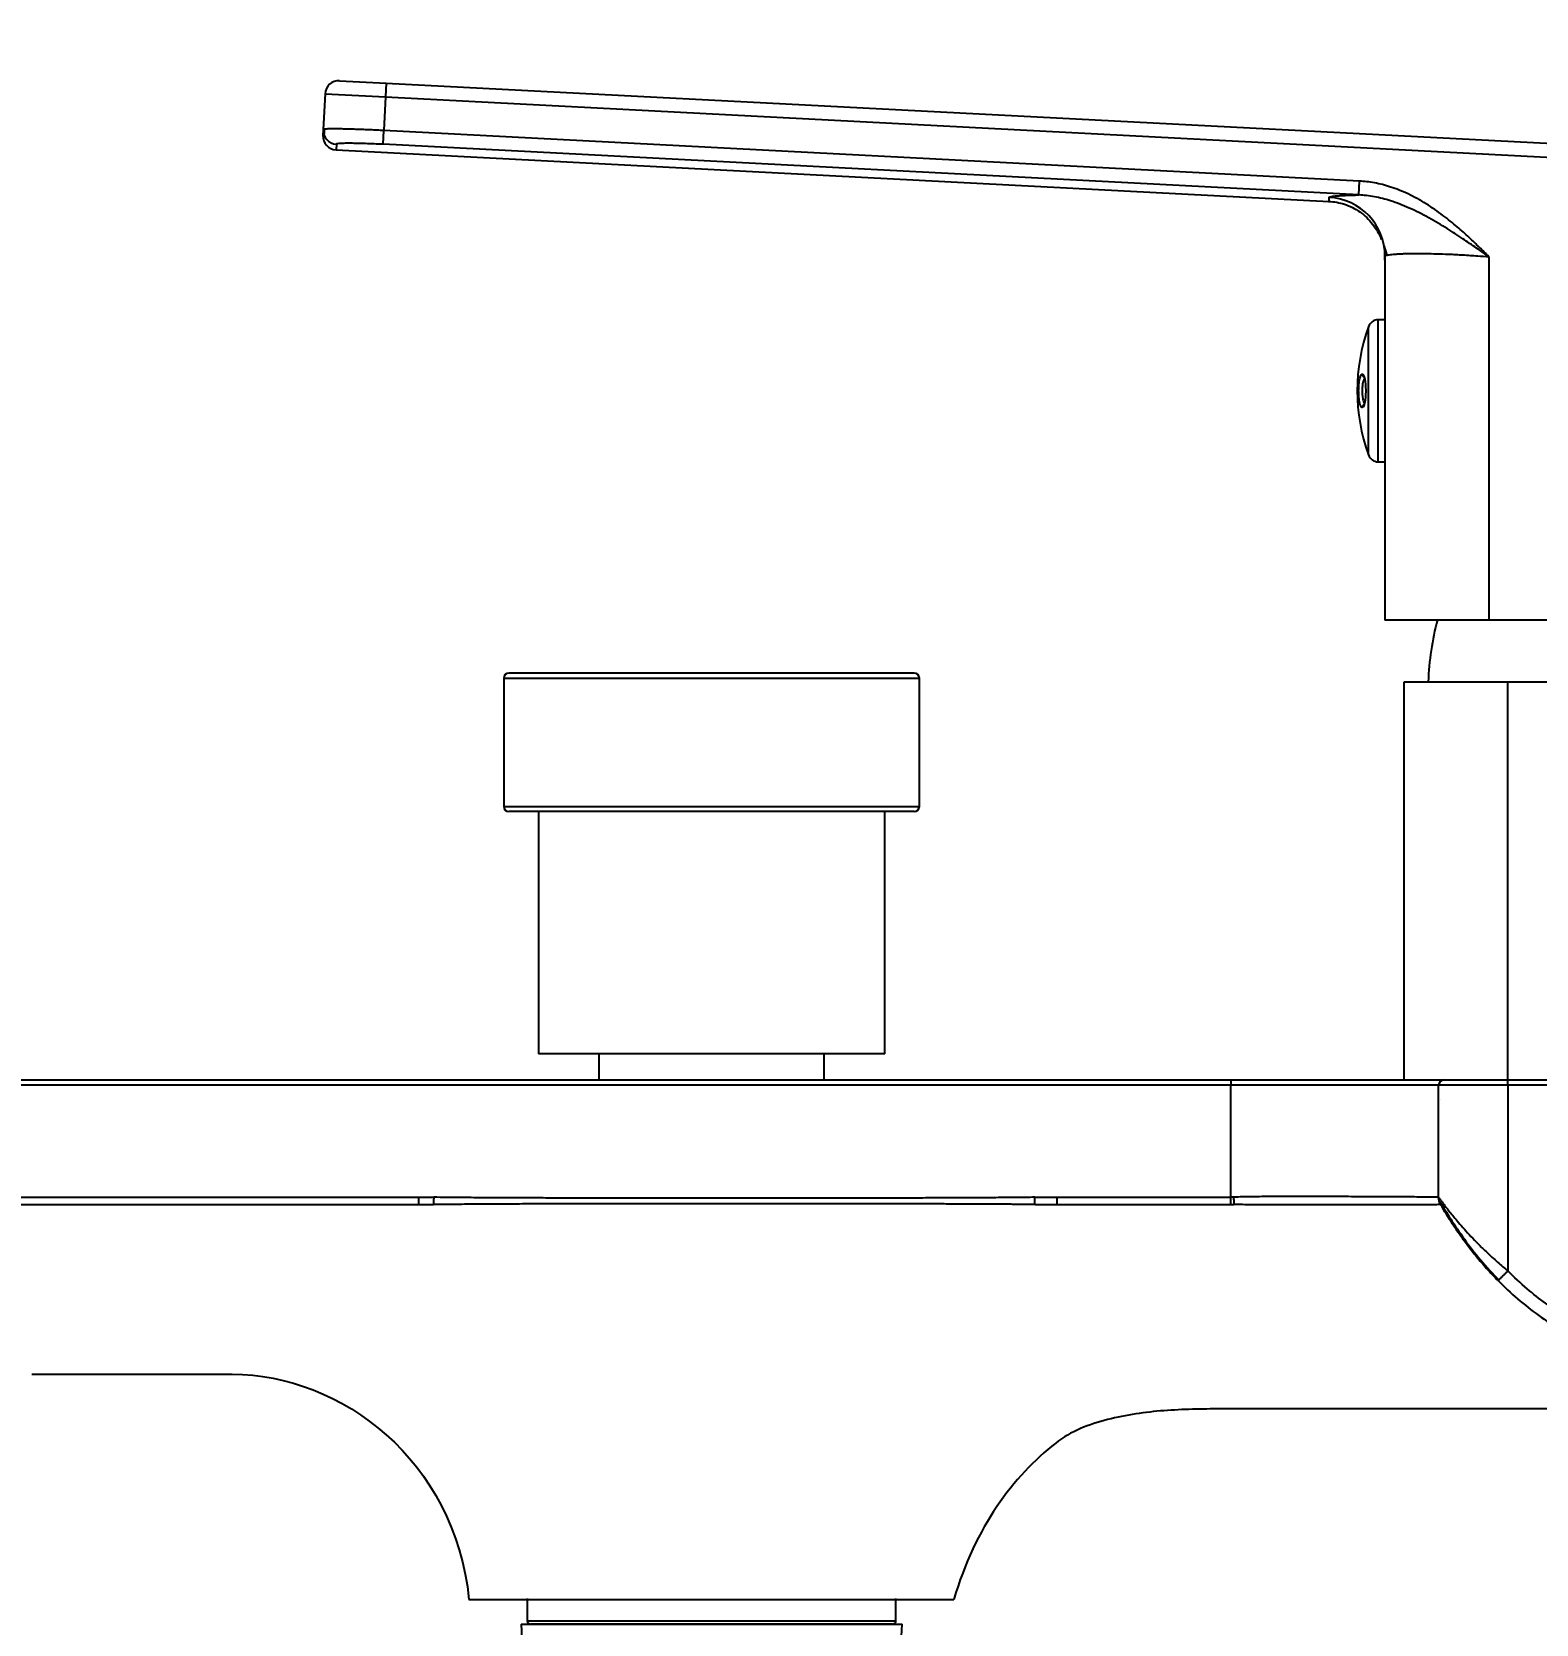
# Model space of a CAD drawing. Extents: x 1777 to 3131, y 3495 to 4487.
# Drawn here: x 2580.2 to 2667, y 3721.8 to 3813.8 of the extents above; entities that cross this region are included whole.
import ezdxf

# ---------------------------------------------------------------- set-up
doc = ezdxf.new("R2010")
doc.units = 0
doc.header["$LTSCALE"] = 30
doc.header["$MEASUREMENT"] = 0
doc.header["$PDMODE"] = 3
doc.header["$PDSIZE"] = -10
doc.layers.get('0').update_dxf_attribs({"linetype": 'CONTINUOUS'})
doc.layers.get('DEFPOINTS').update_dxf_attribs({"linetype": 'CONTINUOUS'})
doc.layers.add('\\M+5B3DF\\M+5B4E7\\M+5CFDF', color=3, linetype='CONTINUOUS', lineweight=9)
doc.styles.add('Daelim Dimension', font='NanumGothic.ttf')
doc.dimstyles.new('DEFAULT', dxfattribs={"dimscale": 2, "dimtxt": 2, "dimasz": 2, "dimexe": 0, "dimexo": 2, "dimgap": 1, "dimtad": 1, "dimdec": 1, "dimzin": 9, "dimdsep": 46, "dimtxsty": 'Daelim Dimension', "dimcen": 0.5, "dimclrd": 252, "dimclre": 252, "dimclrt": 3, "dimadec": 1, "dimazin": 0, "dimtfac": 1, "dimtdec": 1, "dimtix": 1, "dimtmove": 0, "dimatfit": 3, "dimfxl": 0, "dimtolj": 1, "dimtzin": 1, "dimlwd": 9, "dimlwe": 9, "dimarcsym": 0})

# ---------------------------------------------------------------- blocks, each defined once
blk = doc.blocks.new('*D32')
at = {"color": 5, "lineweight": 9, "ltscale": 0.5}
for p, q in [((2681.455, 3888.893), (2447.376, 3888.893)), ((2449.376, 3619.835), (2449.376, 3884.893)), ((2563.64, 3615.835), (2447.376, 3615.835))]:
    blk.add_line(p, q, dxfattribs=at)
at = {"color": 5, "ltscale": 0.5}
for points in [[(2448.709, 3884.893), (2450.042, 3884.893), (2449.376, 3888.893)], [(2448.709, 3619.835), (2450.042, 3619.835), (2449.376, 3615.835)]]:
    blk.add_solid(points, dxfattribs=at)
at = {"layer": 'DEFPOINTS', "color": 0, "ltscale": 0.5}
for p in [(2449.376, 3888.893), (2685.455, 3888.893, 0), (2567.64, 3615.835)]:
    blk.add_point(p, dxfattribs=at)
at = {"color": 7, "ltscale": 0.5, "insert": (2441.932, 3752.364), "char_height": 10, "attachment_point": 5, "rotation": 90, "style": 'Daelim Dimension'}
blk.add_mtext('\\A1;1650', dxfattribs=at)
blk = doc.blocks.new('*D30')
at = {"color": 5, "lineweight": 9, "ltscale": 0.5}
for p, q in [((2561.192, 3730.027), (2561.192, 3619.458)), ((2757.003, 3647.191), (2757.003, 3619.458)), ((2565.192, 3621.458), (2753.003, 3621.458))]:
    blk.add_line(p, q, dxfattribs=at)
at = {"color": 5, "ltscale": 0.5}
for points in [[(2565.192, 3622.125), (2565.192, 3620.791), (2561.192, 3621.458)], [(2753.003, 3622.125), (2753.003, 3620.791), (2757.003, 3621.458)]]:
    blk.add_solid(points, dxfattribs=at)
at = {"layer": 'DEFPOINTS', "color": 0, "ltscale": 0.5}
for p in [(2561.192, 3734.027), (2757.003, 3651.191), (2757.003, 3621.458)]:
    blk.add_point(p, dxfattribs=at)
at = {"color": 7, "ltscale": 0.5, "insert": (2659.097, 3629.159), "char_height": 10, "attachment_point": 5, "style": 'Daelim Dimension'}
blk.add_mtext('\\A1;192.5', dxfattribs=at)

msp = doc.modelspace()

# ---------------------------------------------------------------- linework, layer by layer
at = {"layer": '\\M+5B3DF\\M+5B4E7\\M+5CFDF', "color": 0, "lineweight": -3}
for p, q in [((2597.936, 3810.943), (2600.632, 3810.803)), ((2597.095, 3810.185), (2596.988, 3808.122)), ((2597.095, 3810.185), (2600.59, 3810.004)), ((2600.59, 3810.004), (2600.49, 3808.066)), ((2600.632, 3810.803), (2600.59, 3810.004)), ((2600.59, 3810.004), (2691.402, 3805.294)), ((2600.632, 3810.803), (2691.443, 3806.093)), ((2596.988, 3808.122), (2596.971, 3807.788)), ((2597.746, 3807.282), (2597.728, 3806.948)), ((2600.449, 3807.269), (2600.49, 3808.066)), ((2656.792, 3804.346), (2600.449, 3807.269)), ((2656.833, 3805.144), (2600.49, 3808.066)), ((2597.728, 3806.948), (2655.078, 3803.974)), ((2656.792, 3804.346), (2656.833, 3805.144)), ((2658.302, 3800.811), (2658.302, 3779.784)), ((2664.302, 3800.78), (2664.302, 3779.784)), ((2657.914, 3788.933), (2657.914, 3797.133)), ((2658.302, 3797.133), (2657.914, 3797.133)), ((2657.35, 3789.329), (2657.35, 3796.737)), ((2657.914, 3788.933), (2658.302, 3788.933)), ((2664.302, 3779.784), (2658.302, 3779.784)), ((2679.302, 3779.784), (2664.302, 3779.784)), ((2607.412, 3776.434), (2619.412, 3776.434)), ((2607.412, 3776.434), (2607.412, 3769.034)), ((2619.412, 3776.734), (2607.712, 3776.734)), ((2631.112, 3776.734), (2619.412, 3776.734)), ((2619.412, 3776.434), (2631.412, 3776.434)), ((2631.412, 3769.034), (2631.412, 3776.434)), ((2659.402, 3776.234), (2665.402, 3776.234)), ((2659.402, 3753.234), (2659.402, 3776.234)), ((2665.402, 3753.234), (2665.402, 3776.234)), ((2665.402, 3776.234), (2691.402, 3776.234)), ((2607.412, 3769.034), (2631.412, 3769.034)), ((2631.112, 3768.734), (2607.712, 3768.734)), ((2609.412, 3768.734), (2609.412, 3754.734)), ((2629.412, 3754.734), (2629.412, 3768.734)), ((2629.412, 3754.734), (2609.412, 3754.734)), ((2612.912, 3754.734), (2612.912, 3753.234)), ((2625.912, 3753.234), (2625.912, 3754.734)), ((2545.402, 3753.234), (2649.402, 3753.234)), ((2649.402, 3752.934), (2545.402, 3752.934)), ((2661.402, 3746.45), (2661.402, 3752.934)), ((2665.402, 3752.934), (2661.402, 3752.934)), ((2661.702, 3753.234), (2665.402, 3753.234)), ((2665.402, 3753.234), (2693.402, 3753.234)), ((2665.402, 3752.934), (2665.402, 3753.234)), ((2693.402, 3752.934), (2665.402, 3752.934)), ((2665.402, 3752.934), (2665.402, 3742.206)), ((2661.504, 3752.118), (2661.509, 3752.12)), ((2573.844, 3746.465), (2602.5, 3746.465)), ((2602.5, 3746.035), (2602.5, 3746.465)), ((2639.35, 3746.465), (2649.402, 3746.465)), ((2649.402, 3746.035), (2649.402, 3746.465)), ((2661.512, 3746.045), (2661.512, 3746.045)), ((2580.161, 3736.234), (2591.736, 3736.234)), ((2608.762, 3723.282), (2608.762, 3722.004)), ((2630.062, 3722.004), (2630.062, 3723.282)), ((2608.412, 3721.804), (2609.732, 3696.604)), ((2608.412, 3721.804), (2630.412, 3721.804)), ((2608.762, 3722.004), (2630.062, 3722.004)), ((2629.862, 3721.804), (2608.962, 3721.804)), ((2629.091, 3696.604), (2630.412, 3721.804))]:
    msp.add_line(p, q, dxfattribs=at)
for centre, radius, start, end in [((2597.894, 3810.144, 0), 0.8, 87.03116, 177.03116), ((2597.77, 3807.747, 0), 0.8, 177.03116, 267.03116), ((2657.914, 3796.533, 0), 0.6, 90, 160.14751), ((2667.608, 3793.033, 0), 10.906, 160.14751, 199.85249), ((2657.914, 3789.533, 0), 0.6, 199.85249, 270), ((2677.485, 3775.617, 0), 16.695, 165.44567, 177.87892), ((2607.712, 3776.434, 0), 0.3, 90, 180), ((2631.112, 3776.434, 0), 0.3, 0, 90), ((2607.712, 3769.034, 0), 0.3, 180, 270), ((2631.112, 3769.034, 0), 0.3, 270, 0), ((2661.702, 3752.934, 0), 0.3, 90, 180), ((2608.962, 3722.004, 0), 0.2, 180, 270), ((2629.862, 3722.004, 0), 0.2, 270, 0)]:
    msp.add_arc(centre, radius, start, end, dxfattribs=at)
at = {"layer": '\\M+5B3DF\\M+5B4E7\\M+5CFDF', "color": 0, "lineweight": -3, "extrusion": (0, 0, -1)}
msp.add_arc((-2662.202, 3746.45, 0), 0.8, 329.56374, 0, dxfattribs=at)
at = {"layer": '\\M+5B3DF\\M+5B4E7\\M+5CFDF', "color": 0, "lineweight": -3}
for centre, major_axis, ratio, start_param, end_param in [((2597.787, 3808.08), (0.799, -0.041), 0.999079, 3.141593, 4.712389), ((2654.902, 3800.811), (-3.4, 0), 0.999364, 3.141593, 4.660608), ((2657.202, 3793.979), (0.074, 0.186), 0.973933, 1.853812, 3.008708), ((2657.202, 3792.087), (-0.074, 0.186), 0.973933, 0.142275, 1.28778)]:
    msp.add_ellipse(centre, major_axis=major_axis, ratio=ratio, start_param=start_param, end_param=end_param, dxfattribs=at)
for points, degree, knots in [([(2597.05, 3808.141), (2597.033, 3808.139), (2597, 3808.133), (2596.993, 3808.126), (2596.988, 3808.122)], 3, [0, 0, 0, 0, 0.406559, 1, 1, 1, 1]), ([(2600.49, 3808.066), (2600.427, 3808.07), (2600.3, 3808.076), (2600.109, 3808.085), (2599.917, 3808.094), (2599.723, 3808.103), (2599.53, 3808.111), (2599.337, 3808.119), (2599.145, 3808.126), (2598.956, 3808.132), (2598.769, 3808.138), (2598.587, 3808.144), (2598.409, 3808.148), (2598.237, 3808.152), (2598.124, 3808.154), (2598.057, 3808.155), (2598.026, 3808.156), (2597.975, 3808.156), (2597.905, 3808.157), (2597.819, 3808.158), (2597.719, 3808.159), (2597.607, 3808.159), (2597.489, 3808.159), (2597.369, 3808.157), (2597.253, 3808.155), (2597.148, 3808.15), (2597.085, 3808.145), (2597.056, 3808.142), (2597.05, 3808.141)], 3, [0, 0, 0, 0, 0.039002, 0.078596, 0.118762, 0.159484, 0.200753, 0.242576, 0.284956, 0.3279, 0.371405, 0.415471, 0.460094, 0.505276, 0.551015, 0.55404, 0.563024, 0.577968, 0.598871, 0.625731, 0.65855, 0.697325, 0.742059, 0.792749, 0.84939, 0.911986, 0.980555, 1, 1, 1, 1]), ([(2655.05, 3803.975), (2655.367, 3803.96), (2655.993, 3803.846), (2656.887, 3803.402), (2657.631, 3802.691), (2657.958, 3802.103), (2658.083, 3801.779)], 3, [0, 0, 0, 0, 0.234343, 0.485801, 0.744818, 1, 1, 1, 1]), ([(2655.078, 3803.974), (2655.078, 3803.974), (2655.078, 3804), (2655.078, 3804.103), (2655.078, 3804.204)], 3, [0, 0, 0, 0, 0.335008, 1, 1, 1, 1]), ([(2664.302, 3800.78), (2664.199, 3800.852), (2663.961, 3801.019), (2663.461, 3801.368), (2662.763, 3801.842), (2661.854, 3802.433), (2661.01, 3802.935), (2660.276, 3803.323), (2659.714, 3803.59), (2659.164, 3803.819), (2658.645, 3804.001), (2658.155, 3804.141), (2657.695, 3804.243), (2657.241, 3804.316), (2656.94, 3804.336), (2656.792, 3804.346)], 3, [0, 0, 0, 0, 0.044561, 0.103193, 0.216136, 0.343896, 0.488623, 0.566112, 0.639807, 0.710645, 0.778916, 0.836206, 0.892335, 0.947031, 1, 1, 1, 1]), ([(2658.302, 3800.811), (2658.302, 3800.819), (2658.313, 3800.836), (2658.367, 3800.86), (2658.468, 3800.884), (2658.606, 3800.905), (2658.782, 3800.923), (2658.994, 3800.938), (2659.24, 3800.951), (2659.521, 3800.96), (2659.846, 3800.965), (2660.236, 3800.967), (2660.71, 3800.963), (2661.291, 3800.95), (2661.991, 3800.926), (2662.794, 3800.886), (2663.581, 3800.836), (2664.088, 3800.797), (2664.302, 3800.78)], 3, [0, 0, 0, 0, 0.044086, 0.099575, 0.153175, 0.205636, 0.257675, 0.309769, 0.361785, 0.41292, 0.465697, 0.524039, 0.589211, 0.66215, 0.74563, 0.838299, 0.931584, 1, 1, 1, 1]), ([(2658.302, 3800.578), (2658.302, 3800.578), (2658.302, 3800.605), (2658.302, 3800.708), (2658.302, 3800.811)], 3, [0, 0, 0, 0, 0.336245, 1, 1, 1, 1]), ([(2657.007, 3792.069), (2657, 3792.067), (2656.985, 3792.063), (2656.963, 3792.07), (2656.943, 3792.085), (2656.925, 3792.109), (2656.907, 3792.139), (2656.891, 3792.176), (2656.876, 3792.218), (2656.863, 3792.265), (2656.843, 3792.343), (2656.82, 3792.463), (2656.799, 3792.64), (2656.785, 3792.831), (2656.781, 3793.034), (2656.785, 3793.236), (2656.799, 3793.427), (2656.82, 3793.603), (2656.848, 3793.751), (2656.883, 3793.873), (2656.922, 3793.955), (2656.964, 3794.003), (2656.993, 3793.999), (2657.007, 3793.997)], 3, [0, 0, 0, 0, 0.033595, 0.065121, 0.094881, 0.12316, 0.150219, 0.176294, 0.201594, 0.226297, 0.250551, 0.315577, 0.375675, 0.438608, 0.500575, 0.562432, 0.625439, 0.685369, 0.750345, 0.80956, 0.875253, 0.935279, 1, 1, 1, 1]), ([(2657.149, 3793.771), (2657.144, 3793.768), (2657.132, 3793.758), (2657.115, 3793.738), (2657.098, 3793.711), (2657.082, 3793.682), (2657.069, 3793.652), (2657.058, 3793.621), (2657.036, 3793.554), (2657.009, 3793.432), (2656.986, 3793.238), (2656.977, 3793.004), (2656.992, 3792.737), (2657.034, 3792.498), (2657.093, 3792.35), (2657.133, 3792.303), (2657.153, 3792.292)], 3, [0, 0, 0, 0, 0.028757, 0.064607, 0.09759, 0.127704, 0.154952, 0.179337, 0.200859, 0.304226, 0.402767, 0.49691, 0.632425, 0.776606, 0.895029, 1, 1, 1, 1]), ([(2657.007, 3793.997), (2657.014, 3793.993), (2657.028, 3793.986), (2657.049, 3793.962), (2657.069, 3793.928), (2657.088, 3793.883), (2657.106, 3793.828), (2657.123, 3793.762), (2657.151, 3793.628), (2657.181, 3793.389), (2657.194, 3793.033), (2657.181, 3792.675), (2657.148, 3792.415), (2657.111, 3792.251), (2657.079, 3792.156), (2657.044, 3792.092), (2657.02, 3792.077), (2657.007, 3792.069)], 3, [0, 0, 0, 0, 0.035261, 0.070218, 0.10517, 0.140429, 0.176302, 0.213083, 0.251047, 0.37531, 0.500394, 0.625141, 0.749616, 0.81499, 0.877448, 0.93857, 1, 1, 1, 1]), ([(2649.402, 3753.234), (2649.402, 3753.234), (2649.402, 3753.227), (2649.402, 3753.197), (2649.402, 3753.174), (2649.402, 3753.119), (2649.402, 3753.085), (2649.402, 3753.013), (2649.402, 3752.974), (2649.402, 3752.934)], 3, [0, 0, 0, 0, 0.25, 0.25, 0.5, 0.5, 0.75, 0.75, 1, 1, 1, 1]), ([(2649.402, 3753.234), (2650.214, 3753.234), (2651.015, 3753.234), (2652.202, 3753.234), (2652.597, 3753.234), (2653.369, 3753.234), (2653.747, 3753.234), (2654.856, 3753.234), (2655.563, 3753.234), (2656.912, 3753.234), (2657.533, 3753.234), (2658.382, 3753.234), (2658.651, 3753.234), (2659.163, 3753.234), (2659.406, 3753.234), (2660.077, 3753.234), (2660.455, 3753.234), (2661.07, 3753.234), (2661.307, 3753.234), (2661.621, 3753.234), (2661.701, 3753.234), (2661.702, 3753.234)], 3, [0, 0, 0, 0, 0.125, 0.125, 0.1875, 0.1875, 0.25, 0.25, 0.375, 0.375, 0.5, 0.5, 0.5625, 0.5625, 0.625, 0.625, 0.75, 0.75, 0.875, 0.875, 1, 1, 1, 1]), ([(2661.402, 3752.934), (2661.401, 3752.934), (2661.381, 3752.934), (2661.304, 3752.934), (2661.246, 3752.934), (2661.093, 3752.933), (2660.998, 3752.933), (2660.869, 3752.933), (2660.854, 3752.933), (2660.825, 3752.933), (2660.779, 3752.933), (2660.667, 3752.933), (2660.561, 3752.933), (2660.336, 3752.932), (2660.002, 3752.932), (2659.6, 3752.932), (2659.273, 3752.932), (2659.159, 3752.932), (2658.982, 3752.932), (2658.923, 3752.932), (2658.801, 3752.932), (2658.74, 3752.932), (2658.428, 3752.932), (2658.166, 3752.932), (2657.614, 3752.933), (2657.325, 3752.933), (2656.871, 3752.933), (2656.717, 3752.933), (2656.48, 3752.933), (2656.36, 3752.933), (2656.239, 3752.933), (2656.157, 3752.933), (2656.116, 3752.933), (2655.747, 3752.934), (2655.41, 3752.934), (2654.721, 3752.934), (2654.368, 3752.934), (2653.647, 3752.934), (2653.279, 3752.934), (2652.808, 3752.934), (2652.714, 3752.934), (2652.523, 3752.934), (2652.428, 3752.934), (2652.236, 3752.934), (2652.14, 3752.934), (2651.947, 3752.934), (2651.85, 3752.934), (2651.365, 3752.934), (2650.975, 3752.934), (2650.191, 3752.934), (2649.798, 3752.934), (2649.402, 3752.934)], 3, [0, 0, 0, 0, 0.0625, 0.0625, 0.125, 0.125, 0.1875, 0.1875, 0.195312, 0.195312, 0.203125, 0.21875, 0.25, 0.25, 0.3125, 0.375, 0.375, 0.40625, 0.40625, 0.421875, 0.421875, 0.4375, 0.4375, 0.5, 0.5, 0.5625, 0.5625, 0.59375, 0.59375, 0.609375, 0.617187, 0.617187, 0.625, 0.625, 0.6875, 0.6875, 0.75, 0.75, 0.8125, 0.8125, 0.828125, 0.828125, 0.84375, 0.84375, 0.859375, 0.859375, 0.875, 0.875, 0.9375, 0.9375, 1, 1, 1, 1]), ([(2661.402, 3746.451), (2661.4, 3746.453), (2661.384, 3746.457), (2661.309, 3746.463), (2661.163, 3746.467), (2660.921, 3746.47), (2660.547, 3746.472), (2659.999, 3746.474), (2659.246, 3746.477), (2658.29, 3746.481), (2657.16, 3746.488), (2655.896, 3746.496), (2654.545, 3746.504), (2653.171, 3746.506), (2651.853, 3746.501), (2650.656, 3746.489), (2649.905, 3746.475), (2649.561, 3746.467)], 3, [0, 0, 0, 0, 0.039125, 0.082544, 0.131014, 0.185305, 0.246565, 0.316068, 0.393719, 0.475776, 0.559068, 0.642575, 0.725865, 0.805764, 0.879251, 0.944574, 1, 1, 1, 1]), ([(2602.5, 3746.465), (2602.723, 3746.463), (2602.968, 3746.464), (2603.21, 3746.464), (2603.369, 3746.459)], 2, [0, 0, 0, 0.5, 0.5, 1, 1, 1]), ([(2602.5, 3746.034), (2602.525, 3746.034), (2602.581, 3746.037), (2602.665, 3746.036), (2602.758, 3746.037), (2602.853, 3746.038), (2602.945, 3746.038), (2603.03, 3746.038), (2603.109, 3746.038), (2603.181, 3746.038), (2603.245, 3746.039), (2603.308, 3746.038), (2603.338, 3746.04), (2603.357, 3746.04), (2603.358, 3746.04)], 3, [0, 0, 0, 0, 0.085543, 0.18742, 0.297341, 0.409188, 0.516838, 0.615957, 0.706552, 0.78925, 0.864654, 0.933351, 0.995294, 1, 1, 1, 1]), ([(2603.369, 3746.459), (2603.369, 3746.455), (2603.369, 3746.446), (2603.368, 3746.43), (2603.367, 3746.411), (2603.367, 3746.39), (2603.366, 3746.365), (2603.365, 3746.338), (2603.364, 3746.307), (2603.362, 3746.274), (2603.361, 3746.242), (2603.36, 3746.213), (2603.359, 3746.186), (2603.359, 3746.16), (2603.358, 3746.134), (2603.358, 3746.109), (2603.358, 3746.085), (2603.358, 3746.061), (2603.358, 3746.046), (2603.358, 3746.038)], 3, [0, 0, 0, 0, 0.02851, 0.063756, 0.105783, 0.154631, 0.21034, 0.272937, 0.342435, 0.418823, 0.50206, 0.565662, 0.628945, 0.691873, 0.754409, 0.816522, 0.878178, 0.939347, 1, 1, 1, 1]), ([(2638.092, 3746.042), (2637.985, 3746.043), (2637.771, 3746.044), (2637.449, 3746.046), (2637.123, 3746.048), (2636.795, 3746.05), (2636.464, 3746.053), (2636.129, 3746.055), (2635.792, 3746.057), (2635.452, 3746.059), (2635.109, 3746.061), (2634.763, 3746.063), (2634.415, 3746.065), (2633.896, 3746.067), (2633.173, 3746.069), (2632.211, 3746.071), (2631.144, 3746.073), (2629.863, 3746.075), (2628.354, 3746.076), (2626.606, 3746.077), (2624.517, 3746.078), (2622.113, 3746.078), (2619.572, 3746.078), (2617.196, 3746.078), (2615.061, 3746.078), (2613.093, 3746.077), (2611.546, 3746.075), (2610.386, 3746.073), (2609.581, 3746.072), (2608.846, 3746.071), (2608.181, 3746.069), (2607.559, 3746.067), (2606.954, 3746.064), (2606.346, 3746.06), (2605.742, 3746.055), (2605.14, 3746.051), (2604.543, 3746.046), (2603.949, 3746.042), (2603.555, 3746.039), (2603.358, 3746.038)], 3, [0, 0, 0, 0, 0.0092, 0.018487, 0.027859, 0.037316, 0.046858, 0.056483, 0.066191, 0.075982, 0.085855, 0.095809, 0.105845, 0.115961, 0.140629, 0.168312, 0.199016, 0.232747, 0.279022, 0.329323, 0.383678, 0.459461, 0.536957, 0.603186, 0.664681, 0.721353, 0.773131, 0.798342, 0.821525, 0.842678, 0.861803, 0.878899, 0.896486, 0.913991, 0.931406, 0.948723, 0.965933, 0.983028, 1, 1, 1, 1]), ([(2638.086, 3746.457), (2637.73, 3746.452), (2637.023, 3746.444), (2635.963, 3746.435), (2634.911, 3746.429), (2633.864, 3746.423), (2632.814, 3746.419), (2631.732, 3746.416), (2630.576, 3746.414), (2629.321, 3746.412), (2627.961, 3746.41), (2626.49, 3746.409), (2624.899, 3746.409), (2623.173, 3746.408), (2621.313, 3746.408), (2619.362, 3746.408), (2617.417, 3746.408), (2615.584, 3746.409), (2613.923, 3746.41), (2612.436, 3746.411), (2611.094, 3746.413), (2609.847, 3746.416), (2608.638, 3746.419), (2607.421, 3746.424), (2606.161, 3746.431), (2604.807, 3746.442), (2603.868, 3746.452), (2603.369, 3746.459)], 3, [0, 0, 0, 0, 0.030836, 0.061107, 0.091574, 0.121787, 0.151604, 0.182246, 0.21536, 0.251483, 0.290615, 0.3329, 0.378583, 0.428111, 0.482011, 0.539322, 0.596691, 0.650051, 0.697654, 0.740219, 0.778532, 0.81361, 0.84795, 0.883017, 0.918792, 0.956873, 1, 1, 1, 1]), ([(2638.086, 3746.457), (2638.14, 3746.457), (2638.265, 3746.46), (2638.38, 3746.462), (2638.445, 3746.462), (2638.504, 3746.463), (2638.565, 3746.463), (2638.605, 3746.463), (2638.805, 3746.463), (2638.933, 3746.463), (2639.077, 3746.464), (2639.278, 3746.465), (2639.35, 3746.465)], 2, [0, 0, 0, 0.142857, 0.142857, 0.285714, 0.285714, 0.380952, 0.380952, 0.571429, 0.571429, 0.785714, 0.785714, 1, 1, 1]), ([(2638.092, 3746.042), (2638.092, 3746.073), (2638.091, 3746.105), (2638.09, 3746.172), (2638.09, 3746.206), (2638.089, 3746.277), (2638.088, 3746.313), (2638.087, 3746.385), (2638.087, 3746.421), (2638.086, 3746.457)], 3, [0, 0, 0, 0, 0.25, 0.25, 0.5, 0.5, 0.75, 0.75, 1, 1, 1, 1]), ([(2638.092, 3746.043), (2638.093, 3746.043), (2638.221, 3746.043), (2638.487, 3746.042), (2638.908, 3746.04), (2639.199, 3746.037), (2639.35, 3746.035)], 3, [0, 0, 0, 0, 0.001666, 0.305954, 0.6388, 1, 1, 1, 1]), ([(2649.561, 3746.467), (2649.543, 3746.467), (2649.508, 3746.466), (2649.455, 3746.465), (2649.419, 3746.465), (2649.402, 3746.465)], 3, [0, 0, 0, 0, 0.333334, 0.666659, 1, 1, 1, 1]), ([(2649.402, 3746.035), (2649.421, 3746.035), (2649.458, 3746.035), (2649.515, 3746.036), (2649.553, 3746.037), (2649.571, 3746.037)], 3, [0, 0, 0, 0, 0.333341, 0.666666, 1, 1, 1, 1]), ([(2649.561, 3746.467), (2649.562, 3746.43), (2649.562, 3746.393), (2649.564, 3746.318), (2649.565, 3746.28), (2649.567, 3746.207), (2649.568, 3746.171), (2649.57, 3746.102), (2649.57, 3746.069), (2649.571, 3746.037)], 3, [0, 0, 0, 0, 0.25, 0.25, 0.5, 0.5, 0.75, 0.75, 1, 1, 1, 1]), ([(2661.512, 3746.045), (2661.513, 3746.043), (2661.487, 3746.039), (2661.368, 3746.033), (2661.181, 3746.029), (2661.015, 3746.026), (2660.741, 3746.023), (2660.524, 3746.022), (2660.039, 3746.019), (2659.771, 3746.018), (2659.202, 3746.017), (2658.901, 3746.017), (2658.277, 3746.017), (2657.955, 3746.017), (2657.302, 3746.017), (2656.971, 3746.017), (2656.31, 3746.018), (2655.979, 3746.018), (2655.325, 3746.019), (2655.001, 3746.019), (2654.368, 3746.02), (2654.058, 3746.02), (2653.456, 3746.021), (2653.164, 3746.022), (2652.601, 3746.022), (2652.331, 3746.023), (2651.812, 3746.024), (2651.565, 3746.025), (2651.096, 3746.026), (2650.874, 3746.027), (2650.456, 3746.029), (2650.26, 3746.03), (2649.895, 3746.033), (2649.727, 3746.035), (2649.571, 3746.037)], 3, [0, 0, 0, 0, 0.03125, 0.0625, 0.09375, 0.125, 0.125, 0.1875, 0.1875, 0.25, 0.25, 0.3125, 0.3125, 0.375, 0.375, 0.4375, 0.4375, 0.5, 0.5, 0.5625, 0.5625, 0.625, 0.625, 0.6875, 0.6875, 0.75, 0.75, 0.8125, 0.8125, 0.875, 0.875, 0.9375, 0.9375, 1, 1, 1, 1]), ([(2661.402, 3746.45), (2661.402, 3746.45), (2661.403, 3746.448), (2661.412, 3746.437), (2661.425, 3746.419), (2661.443, 3746.394), (2661.467, 3746.361), (2661.497, 3746.322), (2661.524, 3746.285), (2661.542, 3746.261), (2661.547, 3746.254)], 3, [0, 0, 0, 0, 0.130649, 0.262245, 0.395102, 0.529528, 0.665818, 0.804257, 0.945115, 1, 1, 1, 1]), ([(2661.512, 3746.045), (2661.494, 3746.076), (2661.478, 3746.108), (2661.451, 3746.173), (2661.439, 3746.207), (2661.43, 3746.241)], 3, [0, 0, 0, 0, 0.501993, 0.501993, 1, 1, 1, 1]), ([(2661.512, 3746.045), (2661.512, 3746.045), (2661.527, 3746.019), (2661.596, 3745.902), (2661.712, 3745.71), (2661.875, 3745.444), (2662.089, 3745.105), (2662.36, 3744.692), (2662.694, 3744.206), (2663.102, 3743.646), (2663.595, 3743.015), (2664.175, 3742.334), (2664.607, 3741.873), (2664.832, 3741.645)], 3, [0, 0, 0, 0, 0.056016, 0.116452, 0.17988, 0.248538, 0.325842, 0.411566, 0.506633, 0.61285, 0.731643, 0.862829, 1, 1, 1, 1]), ([(2661.529, 3746.127), (2661.597, 3746.009), (2661.758, 3745.74), (2662.196, 3745.034), (2662.862, 3744.046), (2663.809, 3742.822), (2664.523, 3742.041), (2664.904, 3741.653)], 3, [0, 0, 0, 0, 0.127619, 0.253168, 0.501662, 0.75029, 1, 1, 1, 1]), ([(2661.547, 3746.254), (2661.555, 3746.244), (2661.595, 3746.19), (2661.681, 3746.077), (2661.822, 3745.893), (2662, 3745.666), (2662.218, 3745.395), (2662.482, 3745.076), (2662.916, 3744.574), (2663.432, 3744.013), (2663.942, 3743.505), (2664.249, 3743.212), (2664.51, 3742.97), (2664.794, 3742.717), (2665.102, 3742.452), (2665.304, 3742.286), (2665.402, 3742.206)], 3, [0, 0, 0, 0, 0.014783, 0.069372, 0.12773, 0.192551, 0.263604, 0.340252, 0.427671, 0.617812, 0.716907, 0.769092, 0.815376, 0.881396, 0.942932, 1, 1, 1, 1]), ([(2687.625, 3735.266), (2687.01, 3735.299), (2685.83, 3735.372), (2684.138, 3735.505), (2682.593, 3735.654), (2681.182, 3735.819), (2679.878, 3735.998), (2678.642, 3736.195), (2677.441, 3736.416), (2676.257, 3736.668), (2675.087, 3736.955), (2673.94, 3737.28), (2672.817, 3737.647), (2671.719, 3738.06), (2670.646, 3738.527), (2669.6, 3739.052), (2668.57, 3739.65), (2667.533, 3740.348), (2666.46, 3741.192), (2665.759, 3741.845), (2665.402, 3742.206)], 3, [0, 0, 0, 0, 0.077124, 0.14792, 0.212575, 0.27149, 0.325955, 0.377703, 0.428482, 0.479304, 0.529922, 0.579921, 0.629458, 0.678793, 0.727985, 0.777277, 0.826882, 0.878738, 0.935603, 1, 1, 1, 1]), ([(2664.852, 3741.625), (2664.833, 3741.644), (2664.815, 3741.663), (2664.784, 3741.694), (2664.771, 3741.707), (2664.759, 3741.72)], 3, [0, 0, 0, 0, 0.592681, 0.592681, 1, 1, 1, 1]), ([(2664.832, 3741.645), (2665.556, 3740.911), (2666.342, 3740.237), (2668.018, 3739.035), (2668.906, 3738.506), (2670.743, 3737.589), (2671.692, 3737.199), (2673.621, 3736.53), (2674.601, 3736.25), (2677.561, 3735.531), (2679.561, 3735.21), (2683.566, 3734.731), (2685.574, 3734.576), (2687.582, 3734.467)], 3, [0, 0, 0, 0, 0.125, 0.125, 0.25, 0.25, 0.375, 0.375, 0.5, 0.5, 0.75, 0.75, 1, 1, 1, 1]), ([(2652.135, 3734.232), (2651.605, 3734.232), (2650.504, 3734.233), (2648.855, 3734.239), (2647.182, 3734.224), (2645.537, 3734.149), (2643.907, 3733.97), (2642.281, 3733.654), (2640.686, 3733.144), (2639.718, 3732.606), (2639.287, 3732.266)], 3, [0, 0, 0, 0, 0.120327, 0.25, 0.375, 0.5, 0.625, 0.75, 0.875, 1, 1, 1, 1]), ([(2660.714, 3734.235), (2660.305, 3734.235), (2658.655, 3734.236), (2655.795, 3734.235), (2653.344, 3734.232), (2652.135, 3734.232)], 3, [0, 0, 0, 0, 0.143037, 0.577296, 1, 1, 1, 1]), ([(2678.296, 3734.235), (2677.055, 3734.235), (2675.813, 3734.235), (2673.031, 3734.234), (2671.491, 3734.234), (2668.412, 3734.234), (2666.872, 3734.234), (2664.563, 3734.234), (2663.793, 3734.234), (2662.253, 3734.234), (2661.483, 3734.234), (2660.714, 3734.235)], 3, [0, 0, 0, 0, 0.211874, 0.211874, 0.474583, 0.474583, 0.737291, 0.737291, 0.868646, 0.868646, 1, 1, 1, 1]), ([(2605.402, 3723.234), (2605.402, 3723.234), (2605.469, 3723.234), (2605.73, 3723.234), (2605.925, 3723.234), (2606.448, 3723.234), (2606.768, 3723.234), (2607.522, 3723.234), (2607.956, 3723.234), (2608.942, 3723.234), (2609.481, 3723.234), (2610.644, 3723.234), (2611.269, 3723.234), (2612.609, 3723.234), (2613.307, 3723.234), (2614.75, 3723.234), (2615.496, 3723.234), (2616.268, 3723.234)], 3, [0, 0, 0, 0, 0.125, 0.125, 0.25, 0.25, 0.375, 0.375, 0.5, 0.5, 0.625, 0.625, 0.75, 0.75, 0.875, 0.875, 1, 1, 1, 1]), ([(2616.267, 3723.234), (2616.872, 3723.234), (2617.901, 3723.234), (2619.364, 3723.234), (2620.608, 3723.234), (2621.827, 3723.234), (2623.143, 3723.234), (2624.042, 3723.234), (2624.545, 3723.234)], 3, [0, 0, 0, 0, 0.222779, 0.372935, 0.52309, 0.666143, 0.809195, 1, 1, 1, 1]), ([(2624.546, 3723.234), (2625.853, 3723.234), (2627.051, 3723.234), (2628.416, 3723.234), (2628.683, 3723.234), (2629.195, 3723.234), (2629.44, 3723.234), (2630.147, 3723.234), (2630.579, 3723.234), (2631.363, 3723.234), (2631.716, 3723.234), (2632.319, 3723.234), (2632.573, 3723.234), (2632.88, 3723.234), (2632.971, 3723.234), (2633.126, 3723.234), (2633.192, 3723.234), (2633.349, 3723.234), (2633.402, 3723.234), (2633.402, 3723.234)], 3, [0, 0, 0, 0, 0.25, 0.25, 0.3125, 0.3125, 0.375, 0.375, 0.5, 0.5, 0.625, 0.625, 0.75, 0.75, 0.8125, 0.8125, 0.875, 0.875, 1, 1, 1, 1])]:
    msp.add_open_spline(points, degree=degree, knots=knots, dxfattribs=at)
for points, degree in [([(2597.057, 3808.155), (2597.029, 3807.826)], 1), ([(2600.449, 3807.269), (2600.265, 3807.278), (2599.912, 3807.294), (2599.431, 3807.312), (2598.976, 3807.324), (2598.572, 3807.329), (2598.243, 3807.328), (2597.973, 3807.321), (2597.79, 3807.305), (2597.746, 3807.291), (2597.746, 3807.282)], 3), ([(2664.302, 3800.78), (2664.129, 3800.951), (2663.767, 3801.31), (2663.174, 3801.878), (2662.491, 3802.494), (2661.671, 3803.166), (2660.694, 3803.85), (2659.632, 3804.432), (2658.608, 3804.833), (2657.688, 3805.063), (2657.11, 3805.13), (2656.833, 3805.144)], 3), ([(2655.078, 3804.204), (2655.078, 3804.214), (2655.102, 3804.232), (2655.194, 3804.255), (2655.34, 3804.277), (2655.534, 3804.295), (2655.777, 3804.312), (2656.069, 3804.326), (2656.408, 3804.338), (2656.66, 3804.344), (2656.792, 3804.346)], 3), ([(2658.25, 3801.4), (2658.419, 3800.844)], 1), ([(2649.402, 3746.465), (2649.402, 3752.934)], 1), ([(2573.844, 3746.035), (2583.396, 3746.035), (2592.948, 3746.035), (2602.5, 3746.035)], 3), ([(2639.35, 3746.465), (2639.35, 3746.314), (2639.35, 3746.163), (2639.35, 3746.035)], 3), ([(2639.35, 3746.035), (2642.701, 3746.035), (2646.051, 3746.035), (2649.402, 3746.035)], 3), ([(2661.402, 3746.451), (2661.402, 3746.451), (2661.402, 3746.45), (2661.402, 3746.45)], 3), ([(2661.411, 3746.435), (2661.408, 3746.349)], 1), ([(2661.43, 3746.241), (2661.513, 3746.043)], 1), ([(2661.464, 3746.14), (2661.46, 3746.151)], 1), ([(2662.94, 3743.871), (2662.437, 3744.554), (2661.961, 3745.282), (2661.512, 3746.045)], 3), ([(2591.736, 3736.234), (2598.023, 3736.234), (2604.607, 3731.246), (2605.402, 3723.234)], 3), ([(2639.287, 3732.266), (2636.812, 3730.314), (2634.661, 3727.441), (2633.402, 3723.234)], 3)]:
    msp.add_open_spline(points, degree=degree, dxfattribs=at)
msp.add_rational_spline([(2665.402, 3742.206), (2665.068, 3741.877), (2664.832, 3741.645), (2664.832, 3741.645)], [1.17157239829, 0.942809308761, 0.942809200569, 1.17157207372], degree=3, dxfattribs=at)

# ---------------------------------------------------------------- dimensions: what is measured, and where the dimension line sits
at = {"color": 5, "ltscale": 0.5}
dim = msp.add_linear_dim(base=(2449.376, 3888.893), p1=(2567.64, 3615.835), p2=(2685.455, 3888.893, 0), angle=90, text='1650', dimstyle='DEFAULT', override={"dimtxt": 5, "dimexe": 1, "dimdec": 0, "dimclrd": 5, "dimclre": 5, "dimclrt": 7}, dxfattribs=at)
dim.commit()
dim.dimension.update_dxf_attribs({"geometry": '*D32', "text_midpoint": (2441.932, 3752.364)})
dim = msp.add_linear_dim(base=(2757.003, 3621.458), p1=(2561.192, 3734.027), p2=(2757.003, 3651.191), text='192.5', dimstyle='DEFAULT', override={"dimtxt": 5, "dimexe": 1, "dimdec": 0, "dimclrd": 5, "dimclre": 5, "dimclrt": 7}, dxfattribs=at)
dim.commit()
dim.dimension.update_dxf_attribs({"geometry": '*D30', "text_midpoint": (2659.097, 3621.458), "dimtype": 160})

doc.saveas('drawing.dxf')
